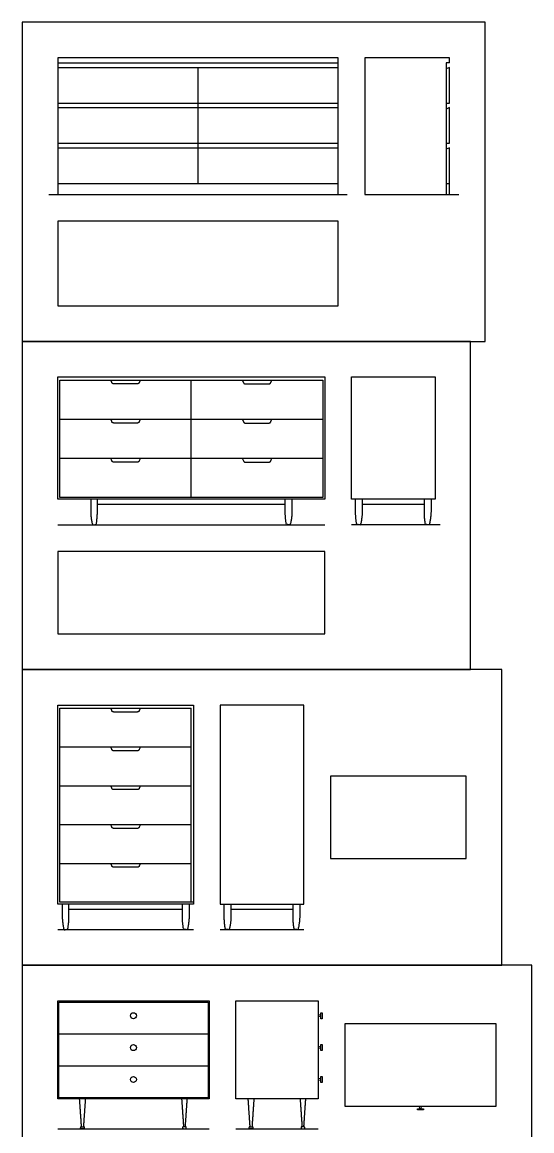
# Model space of a CAD drawing. Header units: millimetres. Extents: x 0.1 to 8.3, y 0.1 to 10.7.
# Drawn here: x 5.36 to 8.26, y 4.36 to 10.69 of the extents above; entities that cross this region are included whole.
import ezdxf

# ---------------------------------------------------------------- set-up
doc = ezdxf.new("R2010")
doc.units = ezdxf.units.MM
for name, color, linetype, true_color in [('AG-DETAILS', 7, 'Continuous', 0x66ffff), ('AG-DIAGRAM', 7, 'Continuous', 0xfecc66), ('AG-FURNITURE', 7, 'Continuous', 0x66ccff), ('X-VPRT', 6, 'Continuous', 0xff00ff)]:
    doc.layers.add(name, color=color, linetype=linetype, true_color=true_color)

msp = doc.modelspace()

# ---------------------------------------------------------------- linework, layer by layer
at = {"layer": 'AG-DETAILS'}
for p, q in [((5.6948, 4.3782), (5.7065, 4.3782)), ((6.2885, 4.3782), (6.2768, 4.3782)), ((6.6569, 4.3782), (6.6685, 4.3782)), ((6.9648, 4.3782), (6.9531, 4.3782))]:
    msp.add_line(p, q, dxfattribs=at)
for points in [[(7.776, 9.7648), (7.7951, 9.7648)], [(5.868, 8.6283), (5.8618, 8.6425)], [(5.9464, 8.6203), (5.8797, 8.6203)], [(6.0132, 8.6203), (5.9464, 8.6203)], [(6.0311, 8.6425), (6.0249, 8.6283)], [(6.3219, 7.9726), (6.3219, 8.1959), (6.3219, 8.4192), (6.3219, 8.6425)], [(6.6126, 8.6425), (6.6188, 8.6283)], [(6.6306, 8.6203), (6.6973, 8.6203)], [(6.6973, 8.6203), (6.764, 8.6203)], [(6.7758, 8.6283), (6.782, 8.6425)], [(5.571, 8.4192), (6.3219, 8.4192)], [(5.868, 8.4049), (5.8618, 8.4192)], [(6.0311, 8.4192), (6.0249, 8.4049)], [(6.3219, 8.4192), (7.0727, 8.4192)], [(6.6126, 8.4192), (6.6188, 8.4049)], [(6.7758, 8.4049), (6.782, 8.4192)], [(5.9464, 8.3969), (5.8797, 8.3969)], [(6.0132, 8.3969), (5.9464, 8.3969)], [(6.6306, 8.3969), (6.6973, 8.3969)], [(6.6973, 8.3969), (6.764, 8.3969)], [(5.571, 8.1959), (6.3219, 8.1959)], [(5.868, 8.1816), (5.8618, 8.1959)], [(5.9464, 8.1736), (5.8797, 8.1736)], [(6.0132, 8.1736), (5.9464, 8.1736)], [(6.0311, 8.1959), (6.0249, 8.1816)], [(6.3219, 8.1959), (7.0727, 8.1959)], [(6.6126, 8.1959), (6.6188, 8.1816)], [(6.6306, 8.1736), (6.6973, 8.1736)], [(6.6973, 8.1736), (6.764, 8.1736)], [(6.7758, 8.1816), (6.782, 8.1959)], [(6.3346, 5.6612), (5.571, 5.6612), (5.571, 6.7692), (6.3219, 6.7692)], [(5.868, 6.755), (5.8618, 6.7692)], [(5.9464, 6.747), (5.8797, 6.747)], [(6.0132, 6.747), (5.9464, 6.747)], [(6.0311, 6.7692), (6.0249, 6.755)], [(6.3219, 5.6612), (6.3219, 5.8845), (6.3219, 6.1078), (6.3219, 6.7692)], [(5.571, 6.5476), (6.3219, 6.5476)], [(5.868, 6.5334), (5.8618, 6.5476)], [(5.9464, 6.5254), (5.8797, 6.5254)], [(6.0132, 6.5254), (5.9464, 6.5254)], [(6.0311, 6.5476), (6.0249, 6.5334)], [(5.571, 6.326), (6.3219, 6.326)], [(5.868, 6.3118), (5.8618, 6.326)], [(5.9464, 6.3038), (5.8797, 6.3038)], [(6.0132, 6.3038), (5.9464, 6.3038)], [(6.0311, 6.326), (6.0249, 6.3118)], [(5.571, 6.1044), (6.3219, 6.1044)], [(5.868, 6.0902), (5.8618, 6.1044)], [(5.9464, 6.0822), (5.8797, 6.0822)], [(6.0132, 6.0822), (5.9464, 6.0822)], [(6.0311, 6.1044), (6.0249, 6.0902)], [(5.571, 5.8828), (6.3219, 5.8828)], [(5.868, 5.8685), (5.8618, 5.8828)], [(5.9464, 5.8605), (5.8797, 5.8605)], [(6.0132, 5.8605), (5.9464, 5.8605)], [(6.0311, 5.8828), (6.0249, 5.8685)], [(7.0616, 5.0161), (7.046, 5.0189)], [(7.0616, 5.0098), (7.046, 5.007)], [(5.5662, 4.9092), (6.4171, 4.9092)], [(7.0616, 4.8341), (7.046, 4.8368)], [(7.0616, 4.8277), (7.046, 4.825)], [(5.5662, 4.7272), (6.4171, 4.7272)], [(7.0616, 4.652), (7.046, 4.6548)], [(7.0616, 4.6457), (7.046, 4.6429)], [(7.6268, 4.4819), (7.624, 4.4975)], [(7.6331, 4.4819), (7.6359, 4.4975)]]:
    msp.add_lwpolyline(points, dxfattribs=at)
for points in [[(5.571, 8.6425), (7.0727, 8.6425), (7.0727, 7.9726), (5.571, 7.9726)], [(5.5662, 5.0912), (6.4171, 5.0912), (6.4171, 4.5451), (5.5662, 4.5451)], [(7.0616, 4.9957), (7.0616, 5.0301), (7.068, 5.0301), (7.068, 4.9957)], [(7.0616, 4.8137), (7.0616, 4.8481), (7.068, 4.8481), (7.068, 4.8137)], [(7.0616, 4.6317), (7.0616, 4.6661), (7.068, 4.6661), (7.068, 4.6317)], [(7.6128, 4.4819), (7.6472, 4.4819), (7.6472, 4.4755), (7.6128, 4.4755)]]:
    msp.add_lwpolyline(points, close=True, dxfattribs=at)
for points in [[(5.8797, 8.6203), (5.8714, 8.6203), (5.868, 8.6283)], [(6.0249, 8.6283), (6.0214, 8.6203), (6.0132, 8.6203)], [(6.6188, 8.6283), (6.6223, 8.6203), (6.6306, 8.6203)], [(6.764, 8.6203), (6.7723, 8.6203), (6.7758, 8.6283)], [(5.8797, 8.3969), (5.8714, 8.3969), (5.868, 8.4049)], [(6.0249, 8.4049), (6.0214, 8.3969), (6.0132, 8.3969)], [(6.6188, 8.4049), (6.6223, 8.3969), (6.6306, 8.3969)], [(6.764, 8.3969), (6.7723, 8.3969), (6.7758, 8.4049)], [(5.8797, 8.1736), (5.8714, 8.1736), (5.868, 8.1816)], [(6.0249, 8.1816), (6.0214, 8.1736), (6.0132, 8.1736)], [(6.6188, 8.1816), (6.6223, 8.1736), (6.6306, 8.1736)], [(6.764, 8.1736), (6.7723, 8.1736), (6.7758, 8.1816)], [(5.8797, 6.747), (5.8714, 6.747), (5.868, 6.755)], [(6.0249, 6.755), (6.0214, 6.747), (6.0132, 6.747)], [(5.8797, 6.5254), (5.8714, 6.5254), (5.868, 6.5334)], [(6.0249, 6.5334), (6.0214, 6.5254), (6.0132, 6.5254)], [(5.8797, 6.3038), (5.8714, 6.3038), (5.868, 6.3118)], [(6.0249, 6.3118), (6.0214, 6.3038), (6.0132, 6.3038)], [(5.8797, 6.0822), (5.8714, 6.0822), (5.868, 6.0902)], [(6.0249, 6.0902), (6.0214, 6.0822), (6.0132, 6.0822)], [(5.8797, 5.8605), (5.8714, 5.8605), (5.868, 5.8685)], [(6.0249, 5.8685), (6.0214, 5.8605), (6.0132, 5.8605)]]:
    msp.add_open_spline(points, degree=2, dxfattribs=at)
at = {"layer": 'AG-DIAGRAM'}
for p, q in [((7.3125, 9.7013), (7.849, 9.7013)), ((7.7411, 7.8154), (7.2363, 7.8154)), ((6.3346, 5.504), (5.5599, 5.504)), ((6.9632, 5.504), (6.487, 5.504)), ((5.5599, 4.3673), (6.4235, 4.3673)), ((6.5759, 4.3673), (7.0458, 4.3673))]:
    msp.add_line(p, q, dxfattribs=at)
for points in [[(5.5091, 9.7013), (7.2109, 9.7013)], [(5.5599, 7.8154), (7.0839, 7.8154)]]:
    msp.add_lwpolyline(points, dxfattribs=at)
at = {"layer": 'AG-FURNITURE'}
msp.add_line((5.6234, 5.6215), (6.2711, 5.6215), dxfattribs=at)
for points in [[(5.5599, 9.7013), (7.1601, 9.7013), (7.1601, 10.4824), (5.5599, 10.4824)], [(5.5599, 9.0663), (7.1601, 9.0663), (7.1601, 9.5489), (5.5599, 9.5489)], [(5.5599, 8.6599), (7.0839, 8.6599), (7.0839, 7.9614), (5.5599, 7.9614)], [(7.2363, 8.6599), (7.7125, 8.6599), (7.7125, 7.9614), (7.2363, 7.9614)], [(5.5599, 7.663), (5.5599, 7.1931), (7.0839, 7.1931), (7.0839, 7.663)], [(5.5599, 6.7867), (6.3346, 6.7867), (6.3346, 5.65), (5.5599, 5.65)], [(6.487, 5.65), (6.9632, 5.65), (6.9632, 6.7867), (6.487, 6.7867)], [(7.1156, 6.3803), (7.1156, 5.9104), (7.8903, 5.9104), (7.8903, 6.3803)], [(5.5599, 5.0976), (6.4235, 5.0976), (6.4235, 4.5388), (5.5599, 4.5388)], [(6.5759, 5.0976), (7.0458, 5.0976), (7.0458, 4.5388), (6.5759, 4.5388)], [(7.1982, 4.9674), (7.1982, 4.4975), (8.0618, 4.4975), (8.0618, 4.9674)]]:
    msp.add_lwpolyline(points, close=True, dxfattribs=at)
for points in [[(5.5599, 10.453), (7.1601, 10.453)], [(7.7951, 10.453), (7.7951, 10.4824), (7.3125, 10.4824), (7.3125, 9.7013), (7.7951, 9.7013), (7.7951, 9.7648)], [(7.7951, 10.453), (7.776, 10.453), (7.776, 9.7013)], [(5.5599, 10.4276), (6.36, 10.4276)], [(6.36, 10.4276), (7.1601, 10.4276)], [(6.36, 9.7648), (6.36, 10.4276)], [(7.7951, 10.4276), (7.776, 10.4187)], [(7.7951, 10.2236), (7.7951, 10.4276)], [(5.5599, 10.2236), (6.36, 10.2236)], [(5.5599, 10.1982), (6.36, 10.1982)], [(6.36, 10.2236), (7.1601, 10.2236)], [(6.36, 10.1982), (7.1601, 10.1982)], [(7.776, 10.2236), (7.7951, 10.2236)], [(7.7951, 10.1982), (7.776, 10.1893)], [(7.7951, 9.9942), (7.7951, 10.1982)], [(5.5599, 9.9942), (6.36, 9.9942)], [(5.5599, 9.9688), (6.36, 9.9688)], [(6.36, 9.9942), (7.1601, 9.9942)], [(6.36, 9.9688), (7.1601, 9.9688)], [(7.776, 9.9942), (7.7951, 9.9942)], [(7.7951, 9.9688), (7.776, 9.96)], [(7.7951, 9.7648), (7.7951, 9.9688)], [(5.5599, 9.7648), (6.36, 9.7648)], [(6.36, 9.7648), (7.1601, 9.7648)], [(5.7859, 7.9329), (6.8579, 7.9329)], [(7.2972, 7.9329), (7.6516, 7.9329)], [(6.5479, 5.6215), (6.9023, 5.6215)]]:
    msp.add_lwpolyline(points, dxfattribs=at)
for centre in [(5.9917, 5.0129), (5.9917, 4.8309), (5.9917, 4.6489)]:
    msp.add_circle(centre, 0.0172, dxfattribs=at)
for points in [[(5.7478, 7.9614), (5.7478, 7.9071), (5.7478, 7.8928), (5.7478, 7.8572), (5.7577, 7.8154), (5.7668, 7.8154), (5.7795, 7.8183), (5.7859, 7.8572), (5.7859, 7.8928), (5.7859, 7.9071), (5.7859, 7.9614)], [(6.896, 7.9614), (6.896, 7.9071), (6.896, 7.8928), (6.896, 7.8572), (6.886, 7.8154), (6.8769, 7.8154), (6.8642, 7.8183), (6.8579, 7.8572), (6.8579, 7.8928), (6.8579, 7.9071), (6.8579, 7.9614)], [(7.2972, 7.9614), (7.2972, 7.9071), (7.2972, 7.8928), (7.2972, 7.8572), (7.2872, 7.8154), (7.2781, 7.8154), (7.2654, 7.8183), (7.2591, 7.8572), (7.2591, 7.8928), (7.2591, 7.9071), (7.2591, 7.9614)], [(7.6897, 7.9614), (7.6897, 7.9071), (7.6897, 7.8928), (7.6897, 7.8572), (7.6797, 7.8154), (7.6707, 7.8154), (7.658, 7.8183), (7.6516, 7.8572), (7.6516, 7.8928), (7.6516, 7.9071), (7.6516, 7.9614)], [(5.5853, 5.65), (5.5853, 5.5957), (5.5853, 5.5814), (5.5853, 5.5458), (5.5952, 5.504), (5.6043, 5.504), (5.617, 5.5069), (5.6234, 5.5458), (5.6234, 5.5814), (5.6234, 5.5957), (5.6234, 5.65)], [(6.3092, 5.65), (6.3092, 5.5957), (6.3092, 5.5814), (6.3092, 5.5458), (6.2992, 5.504), (6.2901, 5.504), (6.2774, 5.5069), (6.2711, 5.5458), (6.2711, 5.5814), (6.2711, 5.5957), (6.2711, 5.65)], [(6.5479, 5.65), (6.5479, 5.5957), (6.5479, 5.5814), (6.5479, 5.5458), (6.5379, 5.504), (6.5288, 5.504), (6.5161, 5.5069), (6.5098, 5.5458), (6.5098, 5.5814), (6.5098, 5.5957), (6.5098, 5.65)], [(6.9404, 5.65), (6.9404, 5.5957), (6.9404, 5.5814), (6.9404, 5.5458), (6.9304, 5.504), (6.9214, 5.504), (6.9087, 5.5069), (6.9023, 5.5458), (6.9023, 5.5814), (6.9023, 5.5957), (6.9023, 5.65)]]:
    msp.add_open_spline(points, degree=2, knots=[0.48178, 0.48178, 0.48178, 0.83856, 0.83856, 0.982623, 0.982623, 1.070112, 1.070112, 1.196199, 1.196199, 1.552979, 1.552979, 1.552979], dxfattribs=at)
for points in [[(5.7171, 4.5388), (5.7119, 4.4664), (5.7067, 4.3884), (5.7059, 4.3784), (5.7096, 4.3782), (5.7138, 4.3782), (5.7096, 4.3673), (5.7007, 4.3673), (5.6917, 4.3673), (5.6875, 4.3673), (5.6917, 4.3782), (5.6954, 4.3784), (5.6947, 4.3884), (5.6895, 4.4664), (5.6843, 4.5388)], [(6.2662, 4.5388), (6.2715, 4.4664), (6.2767, 4.3884), (6.2774, 4.3784), (6.2737, 4.3782), (6.2695, 4.3782), (6.2737, 4.3673), (6.2827, 4.3673), (6.2916, 4.3673), (6.2958, 4.3673), (6.2916, 4.3782), (6.2879, 4.3784), (6.2886, 4.3884), (6.2939, 4.4664), (6.2991, 4.5388)], [(6.6791, 4.5388), (6.6739, 4.4664), (6.6687, 4.3884), (6.668, 4.3784), (6.6717, 4.3782), (6.6758, 4.3782), (6.6717, 4.3673), (6.6627, 4.3673), (6.6537, 4.3673), (6.6495, 4.3673), (6.6537, 4.3782), (6.6574, 4.3784), (6.6567, 4.3884), (6.6515, 4.4664), (6.6463, 4.5388)], [(6.9425, 4.5388), (6.9477, 4.4664), (6.9529, 4.3884), (6.9537, 4.3784), (6.95, 4.3782), (6.9458, 4.3782), (6.95, 4.3673), (6.9589, 4.3673), (6.9679, 4.3673), (6.9721, 4.3673), (6.9679, 4.3782), (6.9642, 4.3784), (6.9649, 4.3884), (6.9701, 4.4664), (6.9753, 4.5388)]]:
    msp.add_rational_spline(points, [1, 1, 1, 1, 1, 0.707106781187, 1, 1, 1, 0.707106781187, 1, 1, 1, 1, 1], degree=2, knots=[0, 0, 0, 0.476501, 0.476501, 0.521552, 0.521552, 0.572771, 0.572771, 0.631634, 0.631634, 0.682854, 0.682854, 0.727904, 0.727904, 1.204406, 1.204406, 1.204406], dxfattribs=at)
at = {"layer": 'X-VPRT'}
for points in [[(5.3567, 10.6856), (5.3567, 8.8631), (7.9983, 8.8631), (7.9983, 10.6856)], [(5.3567, 6.9899), (7.9157, 6.9899), (7.9157, 8.8631), (5.3567, 8.8631)], [(5.3567, 5.3008), (8.0935, 5.3008), (8.0935, 6.9899), (5.3567, 6.9899)], [(5.3567, 5.3008), (5.3567, 4.1641), (8.265, 4.1641), (8.265, 5.3008)]]:
    msp.add_lwpolyline(points, close=True, dxfattribs=at)

doc.saveas('drawing.dxf')
